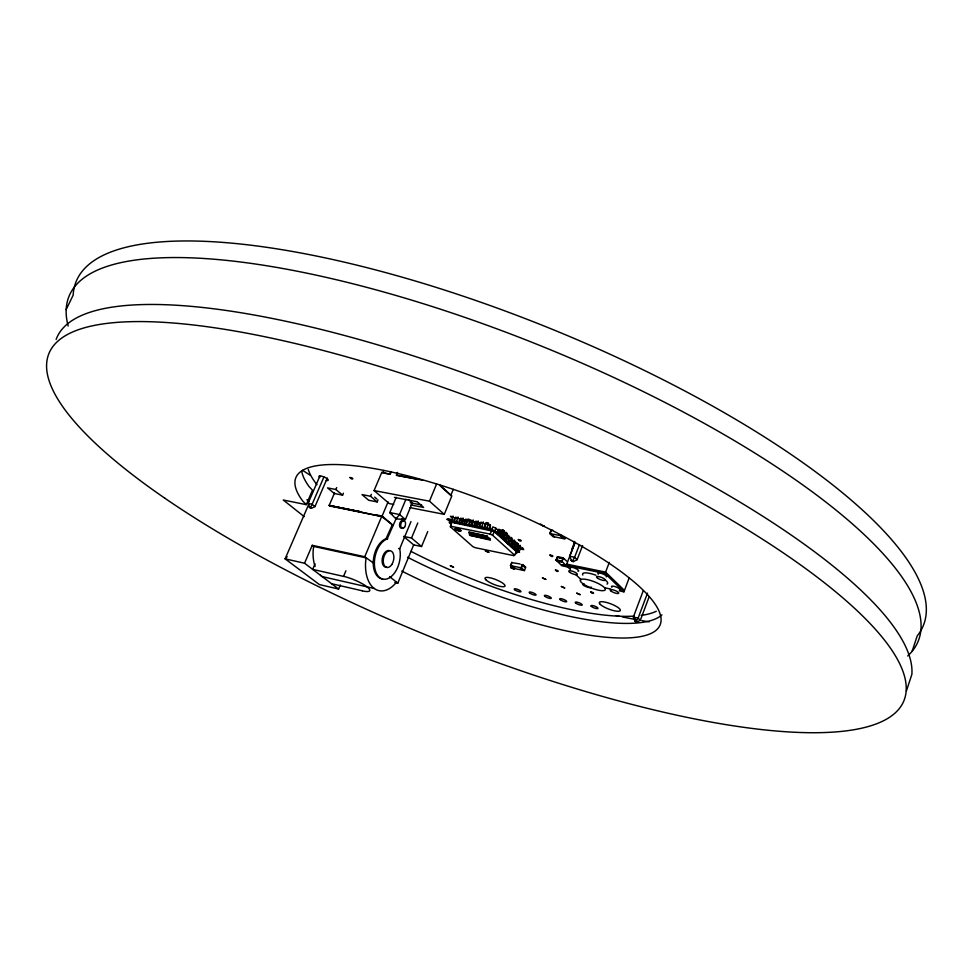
<?xml version="1.0" encoding="UTF-8"?>
<svg xmlns="http://www.w3.org/2000/svg" width="974" height="974" viewBox="0 0 974 974"><rect width="100%" height="100%" fill="white"/><g stroke="black" fill="none" stroke-linecap="round" stroke-linejoin="round"><path stroke-width="1.46" d="M452.033 520.262L452.046 521.516M450.414 526.824L451.4 522.356L450.414 526.824L472.816 546.597L475.239 547.705L513.858 555.643L517.011 552.185L494.378 531.524L451.218 522.198L450.451 522.807L452.727 519.726M340.303 584.997L338.599 589.039L304.545 563.228L312.24 545.318L313.677 546.426L313.251 549.409A32.203 20.101 -77.6 0 0 315.113 566.491M472.073 524.572L472.889 522.381M482.325 526.24L482.812 528.456L481.935 527.604A1.424 0.804 -78.8 0 1 481.838 526.289L482.629 524.012L480.754 522.247L483.141 522.709L484.955 524.365L484.224 526.751A1.424 0.804 -78.8 0 0 484.322 528.078L485.21 528.931L485.259 523.683M487.438 527.251L487.925 529.466L487.049 528.614A1.424 0.804 -78.8 0 1 486.951 527.287L487.755 525.083L485.868 523.245L488.266 523.72L490.068 525.363L489.35 527.762A1.424 0.804 -78.8 0 0 489.447 529.089L490.324 529.941L490.385 524.682M488.084 525.631L488.169 524.56M457.037 521.248L457.11 522.113M462.053 522.247L462.126 523.099M462.711 520.64L462.796 519.58M467.751 521.626L467.837 520.566M912.139 651.216L917.204 635.925A457.183 134.923 22.1 0 0 546.95 327.154A457.183 134.923 22.1 0 0 73.147 295.183L66.122 309.635M906.441 690.87L911.871 674.373A460.239 122.383 22.1 0 0 509.499 390.245A460.239 122.383 22.1 0 0 56.139 339.439M494.695 531.585L491.687 530.209L492.856 526.849L495.863 528.225L494.695 531.585L517.328 552.246L516.463 552.806L517.596 551.552L517.328 552.246M643.23 590.768L633.356 617.078L635.34 621.777L636.911 622.118L640.356 620.255L649.171 596.709M647.491 593.142L638.128 618.113L636.18 621.424L634.61 621.071M619.488 590.889L623.932 591.827L629.119 578.093M623.932 591.827L605.061 573.503L609.322 562.351M571.848 549.19L574.599 542.128M582.598 545.562L577.132 559.673L573.406 561.608L571.787 561.28L569.632 556.251L575.123 542.141M574.173 544.916L566.162 565.517L605.061 573.503M579.542 544.539L574.611 557.25L572.578 560.817L570.959 560.488M567.769 566.99L561.986 565.797L555.996 560.172L557.372 556.653L563.179 557.834L561.803 561.365L570.447 569.559M556.337 559.965L562.144 561.146C564.153 563.155 556.458 561.572 556.337 559.965L557.408 557.225L563.922 558.54L566.612 561.085M562.144 561.146L563.216 558.394M561.389 564.713L567.185 565.894L561.389 564.713L561.949 565.237M552.708 530.173L551.418 530.355L550.298 533.204L554.413 536.844L553.451 536.224M549.762 533.533L561.876 535.895L565.005 538.926L552.915 536.552L549.762 533.533L551.199 529.88M517.876 551.832L518.168 551.856A1.4 1.108 -47.5 0 0 519.337 551.138L520.36 549.007L523.683 549.64L522.661 547.753M514.978 568.195L510.96 565.297L512.007 562.668L520.031 563.934M522.283 564.81L525.266 567.513L521.26 564.591L522.283 564.81L521.248 567.452L520.067 567.611L523.196 569.924M524.426 570.594L521.443 567.891L522.782 564.506L525.765 567.209L524.426 570.594L513.468 568.28L510.461 565.602L511.813 562.217M511.289 545.781L511.009 546.475L512.592 546.755A1.4 1.108 -47.5 0 0 513.761 546.037L514.796 543.894L518.131 544.527L518.412 543.821M508.477 543.212L508.197 543.918L509.792 544.186A1.412 1.12 -47.5 0 0 510.96 543.468L511.922 541.349L515.331 541.946L514.296 540.034M513.809 549.032L515.392 549.312A1.4 1.108 -47.5 0 0 516.561 548.593L517.584 546.451L520.92 547.084L519.897 545.197M502.645 533.582L501.22 535.688M497.093 532.815L496.813 533.521L498.408 533.789A1.424 1.12 -47.5 0 0 499.589 533.058L500.636 530.891L504.008 531.512L504.288 530.806M499.966 535.432L499.686 536.138L501.281 536.406A1.424 1.12 -47.5 0 0 502.462 535.676L503.436 533.557L506.857 534.142L505.81 532.206L507.137 533.435M505.372 541.337L506.967 541.605A1.412 1.12 -47.5 0 0 508.136 540.874L509.183 538.732L512.519 539.365L511.484 537.441M374.381 563.751L364.751 556.738L381.698 516.476L393.252 525.497L382.1 516.074L388.078 501.914M499.126 532.583L499.906 530.733M504.008 531.512L502.949 529.576M483.141 522.709L483.433 522.003M488.266 523.72L488.558 523.014L486.16 522.539M475.068 521.674L475.02 526.91L474.143 526.057A1.412 0.804 -78.8 0 1 474.034 524.743L474.825 522.478L472.938 520.713L473.23 520.006M472.938 525.741L472.658 526.447L471.769 525.595A1.412 0.804 -78.8 0 1 471.659 524.28L472.451 522.015L470.564 520.25L472.938 520.713M480.158 522.673L480.109 527.92L479.22 527.068A1.424 0.804 -78.8 0 1 479.123 525.753L479.914 523.476L478.027 521.711L478.319 521.005M477.881 523.622L477.138 525.729L478.015 526.751M464.951 519.69L464.915 524.913L464.026 524.061A1.412 0.804 -78.8 0 1 463.916 522.746L464.708 520.493L462.82 518.728L463.1 518.034M462.845 523.744L462.565 524.438L461.676 523.598A1.412 0.804 -78.8 0 1 461.566 522.283L462.358 520.031L460.459 518.265L462.82 518.728M467.873 519.714L468.153 519.02C472.853 520.043 467.605 523.647 470.247 525.205L469.955 525.911L469.078 525.059A1.412 0.804 -78.8 0 1 468.969 523.744L469.736 521.419L467.873 519.714L465.499 519.252L467.398 521.017L466.607 523.282A1.412 0.804 -78.8 0 0 466.716 524.596L467.593 525.436L467.885 524.743M454.907 517.73L454.882 522.928L453.994 522.076A1.412 0.816 -78.8 0 1 453.884 520.761L454.675 518.521L452.764 516.756L453.056 516.062M451.218 522.198L451.498 521.504L491.967 529.503L494.987 530.879L516.865 550.882M459.923 518.704L459.886 523.915L458.998 523.062A1.412 0.804 -78.8 0 1 458.888 521.76L459.679 519.495L457.78 517.742L458.072 517.048M451.437 495.596L450.779 495.462L453.287 489.362M410.054 507.649L444.266 514.345L451.826 495.949L439.712 484.918M444.266 514.345L429.473 501.196L436.62 483.944M394.847 582.501L397.806 583.17L413.658 544.88L403.589 536.406L411.527 538.038L421.559 546.524L427.744 531.548M389.734 577.631L391.682 576.145A20.734 12.455 -77.7 0 0 400.095 551.028L399.693 548.776L410.991 521.589M411.527 538.038L417.785 522.953M405.927 499.26L399.547 514.516L395.98 518.911L389.795 512.58L396.187 497.385M386.021 538.719L392.108 525.254M395.931 519.093L387.165 538.963A20.734 12.455 -77.7 0 0 374.442 565.237A20.734 12.455 -77.7 0 0 389.734 577.619M416.909 479.159L396.649 475.422L397.368 472.39M396.649 475.422L397.672 472.999M378.009 499.954L377.182 501.902L370.534 496.253L371.374 494.281M393.703 504.447L389.235 503.57L374.077 490.567L381.784 472.39L390.245 474.241L391.268 471.818M383.853 470.454L382.831 472.865L381.784 472.39M315.028 563.873L312.666 569.388L343.542 576.389L345.904 570.813M389.831 473.875L390.854 471.453M334.581 492.856L329.163 505.445L329.918 506.054L382.831 516.707L329.175 505.421L329.918 506.054M343.432 493.197L342.604 495.121L335.86 489.508L336.7 487.572M319.813 476.225L308.015 503.448L310.085 508.051L311.424 508.318L314.979 506.59L327.325 478.003M304.241 516.658L283.227 499.991L306.25 504.654L312.496 490.202L309.05 486.55A195.957 51.025 22 0 1 301.709 471.185M309.111 503.485L285.114 558.845L319.411 584.583L338.599 589.039M323.916 477.004L312.118 504.276L310.487 507.564L309.148 507.296M451.047 526.313L490.129 534.117L491.87 530.38M514.564 555.18L492.637 535.262L494.378 531.524M516.914 552.502L516.768 552.794A1.388 0.767 -78.5 0 1 515.976 553.269L515.818 553.171M518.874 550.663L518.119 551.138M508.318 538.792L508.854 538.172M511.143 541.386L511.667 540.765M513.943 543.955L514.467 543.334M516.731 546.511L517.255 545.903M396.479 582.111L395.688 583.158A32.848 19.76 -77.7 0 1 374.211 588.442A32.848 19.76 -77.7 0 1 365.713 560.902L366.139 557.859L313.677 546.426M513.858 555.643L517.011 552.185M287.172 556.69L285.114 558.845L304.545 563.228M450.743 522.113L451.498 521.504M498.968 529.101L497.471 531.743L495.754 531.585L495.462 532.291L497.069 532.559A1.424 1.12 -47.5 0 0 498.25 531.828L499.297 529.661L502.669 530.282M504.654 538.098L502.815 538.038L502.535 538.744L504.13 539.012A1.412 1.12 -47.5 0 0 505.311 538.281L506.346 536.138L509.694 536.759L508.367 535.542L505.177 534.896L503.972 537.064A1.412 1.12 -47.5 0 1 502.803 537.794L501.208 537.526L501.488 536.82L503.193 536.978L504.946 534.239M507.527 536.966L506.03 539.584L504.325 539.426L504.045 540.12L505.64 540.4A1.412 1.12 -47.5 0 0 506.821 539.669L507.856 537.514L511.204 538.147M513.408 542.019L511.679 544.746L509.974 544.588L509.694 545.282L511.289 545.562A1.4 1.12 -47.5 0 0 512.458 544.831L513.554 542.676L516.829 543.322L518.131 544.527M502.572 531.573L500.466 534.263L498.627 534.202L498.347 534.909L499.942 535.189A1.424 1.12 -47.5 0 0 501.123 534.446L502.17 532.291L505.53 532.912M511.082 539.389L508.866 542.177L507.162 542.007L506.882 542.713L508.465 542.981A1.412 1.12 -47.5 0 0 509.646 542.25L510.68 540.107L514.016 540.74M516.683 544.539L514.601 547.205L512.774 547.144L512.494 547.838L514.089 548.119A1.4 1.108 -47.5 0 0 515.258 547.4L516.281 545.257L519.617 545.89M519.459 547.096L517.255 549.86L515.563 549.689L515.283 550.383L516.877 550.663A1.4 1.108 -47.5 0 0 518.034 549.945L519.057 547.814L522.393 548.447M396.235 475.056L422.692 480.231M384.316 473.145L388.76 473.961M374.077 490.567L429.473 501.196M543.054 525.729L544.186 525.948M394.446 497.385L417.201 501.78L423.653 507.442L410.882 504.958M544.028 526.362L540.375 524.012M410.261 502.779L421.608 504.982M335.86 489.508L327.532 487.889L334.301 493.501L342.604 495.121M370.534 496.253L361.987 494.585L368.659 500.234L377.182 501.902M561.657 535.42C558.321 534.58 563.276 539.365 564.786 538.439M452.764 516.756L450.426 516.305L452.338 518.058L451.546 520.299A1.4 0.816 -78.8 0 0 451.656 521.614L452.545 522.466M457.78 517.742L455.43 517.279L457.342 519.045L456.55 521.297A1.412 0.816 -78.8 0 0 456.648 522.6L457.549 523.452M478.027 521.711L475.653 521.248L477.528 523.001L476.736 525.278A1.412 0.804 -78.8 0 0 476.846 526.593L477.723 527.445M479.038 534.677L483.676 538.001M382.125 516.062L375.574 514.771M460.787 520.542L466.619 521.687M469.529 522.259L472.451 522.831M475.361 523.415L478.283 523.988M448.137 518.777L450.402 519.252M450.244 520.883L446.81 519.252L450.012 519.933L449.294 522.113A1.4 1.084 -48.4 0 0 449.72 523.16L451.242 523.501L451.522 522.807L450 522.332L450.694 519.58M505.421 534.19L507.576 534.616M471.513 533.168L469.139 532.571L471.513 533.168L474.947 536.248M401.629 518.765L405.391 519.519L412.306 502.949L408.435 499.565M513.882 541.97L517.109 542.615M490.251 539.462L469.626 535.176L469.018 531.914L487.45 536.248L473.62 533.472L477.236 536.711M470.722 532.888L475.251 536.309M308.015 503.448L312.118 504.276L314.979 506.59M569.632 556.251L574.611 557.25L577.132 559.673M563.776 558.93L557.408 557.225M516.585 551.576L519.519 552.319L517.815 550.748M555.996 560.172L561.803 561.365M566.698 564.141L605.597 572.103L624.456 590.439M386.556 538.598L387.701 538.829M413.658 544.88L421.559 546.524M510.461 565.602L521.443 567.891M604.708 587.772L610.625 589.027M398.561 548.532L399.693 548.776M312.24 545.318L364.751 556.738M390.744 576.864L389.6 576.608L397.806 583.17M374.333 588.527L322.199 576.596A32.203 20.101 -77.6 0 1 320.446 575.159M331.574 583.718L362.218 590.78M451.352 524.475L451.096 524.377A1.4 1.084 -48.4 0 1 450.658 523.659M490.129 534.117L492.637 535.262M310.487 507.564L311.424 508.318M306.883 499.723L309.208 501.598M391.755 514.248L389.795 512.58L399.547 514.516L405.391 519.519L395.98 518.911L395.675 517.571M374.698 497.117L376.901 499.005M473.206 535.895L471.392 534.276L472.743 535.797M469.809 535.335L490.348 540.107L490.141 538.683L486.209 536.114M474.18 533.703L477.613 536.784M482.008 537.672L478.648 534.811L481.692 537.599M479.975 537.258L476.505 534.385L479.634 537.198M510.96 565.297L513.955 567.988M484.455 535.773L487.877 538.853M484.139 535.7L485.04 536.516L483.116 536.138L487.56 538.792M480.632 535.006L484.054 538.086M440.114 485.758L450.779 495.462M495.863 528.225L498.067 530.246M500.271 532.254L503.558 535.286M514.564 545.367L517.864 548.386M575.817 574.623L581.186 579.688M634.841 618.49L633.356 617.078L638.128 618.113L640.356 620.255M572.578 560.817L573.406 561.608M636.18 621.424L636.911 622.118M306.25 504.654L302.756 501.05A196.431 49.552 22 0 1 468.421 494.585A196.431 49.552 22 0 1 657.852 628.547A196.431 49.552 22 0 1 401.799 571.081M661.955 614.874A195.957 51.025 22 0 1 407.534 557.25M591.048 586.981A4.541 1.169 21.1 0 1 585.52 586.433A4.541 1.169 21.1 0 1 584.047 583.791M611.903 587.298A4.59 1.193 20.9 0 1 613.267 586.19A4.59 1.193 20.9 0 1 618.794 588.259A4.59 1.193 20.9 0 1 619.342 590.086M598.292 574.185A4.651 1.23 21 0 1 601.944 573.589A4.651 1.23 21 0 1 606.339 576.876M582.805 575.062A13.405 3.506 21 0 1 595.942 575.232M604.623 579.591A13.405 3.506 21 0 1 607.021 584.12M570.533 568.463A4.602 1.205 21.2 0 1 571.787 567.294A4.602 1.205 21.2 0 1 577.326 569.376A4.602 1.205 21.2 0 1 577.984 571.251M656.281 611.246A192.572 50.77 22 0 1 641.148 615.41M634.111 616.104A192.572 50.77 22 0 1 410.918 551.345M316.952 484.675A192.572 50.77 22 0 1 308.259 469.395M319.776 477.491A5.053 1.303 23.3 0 1 320.97 476.006A5.053 1.303 23.3 0 1 327.471 478.952A5.053 1.303 23.3 0 1 326.266 480.426M575.378 543.553A4.152 1.144 21.2 0 1 574.234 541.459M457.281 528.358A3.105 0.804 22.2 0 1 460.848 530.306A3.105 0.804 22.2 0 1 458.827 530.611A3.105 0.804 22.2 0 1 455.272 528.675M382.563 578.97A20.722 12.455 -77.7 0 1 373.359 560.293A20.722 12.455 -77.7 0 1 386.021 538.732M386.812 567.233A8.547 5.138 -77.7 0 1 382.258 558.589A8.547 5.138 -77.7 0 1 389.43 550.566M402.932 527.482A3.92 2.35 -78.5 0 1 399.839 526.788A3.92 2.35 -78.5 0 1 400.667 521.565A3.92 2.35 -78.5 0 1 403.906 521.358M343.445 576.316A18.189 3.957 22.7 0 1 366.894 586.725A18.189 3.957 22.7 0 1 362.352 590.877M68.156 326.01A458.279 131.6 22.1 0 1 525.826 339.877A458.279 131.6 22.1 0 1 907.683 655.965M649.122 621.838A315.552 89.693 22.1 0 1 641.817 620.621M635.876 619.561A315.552 89.693 22.1 0 1 622.301 616.907M619.245 616.274A315.552 89.693 22.1 0 1 616.189 615.629M309.976 475.105A314.821 91.97 22.1 0 1 302.634 470.308M349.97 477.479C351.967 480.803 355.388 478.051 349.97 477.479M450.378 565.772L453.543 567.197L450.378 565.772M485.442 550.858L488.765 552.368L485.442 550.858M518.363 539.547C519.848 542.725 524.097 540.205 518.363 539.547M510.729 567.562L514.004 569.047L510.729 567.562M549.981 555.034C551.357 558.126 555.74 555.716 549.981 555.034M555.448 569.985C556.787 572.968 561.073 570.691 555.448 569.985M542.469 577.923L545.757 579.408L542.469 577.923M561.389 586.494L564.664 587.979L561.389 586.494M576.791 593.178L580.066 594.664L576.791 593.178M590.816 591.973C592.046 594.834 596.429 592.691 590.816 591.973M361.378 511.922L329.163 505.445L361.378 511.922M165.008 498.323A461.384 118.865 22.1 0 0 888.921 717.692A461.384 118.865 22.1 0 0 376.013 365.433A461.384 118.865 22.1 0 0 165.008 498.323M611.197 591.218A4.59 1.193 20.9 0 0 618.539 593.409A4.59 1.193 20.9 0 0 613.681 590.025A4.59 1.193 20.9 0 0 611.197 591.218M597.586 578.166A4.651 1.218 21 0 0 605.012 580.358A4.651 1.218 21 0 0 600.045 576.9A4.651 1.218 21 0 0 597.586 578.166M569.827 572.408A4.602 1.205 21.2 0 0 577.144 574.575A4.602 1.205 21.2 0 0 572.164 571.129A4.602 1.205 21.2 0 0 569.827 572.408M583.243 583.925A13.429 3.47 21 0 0 604.647 590.329A13.429 3.47 21 0 0 590.354 580.407A13.429 3.47 21 0 0 583.243 583.925M600.313 604.416A11.25 2.825 20.9 0 0 618.539 611.27A11.25 2.825 20.9 0 0 610.661 603.783A11.25 2.825 20.9 0 0 600.313 604.416M486.245 580.151A10.751 2.605 21.8 0 0 503.619 586.713A10.751 2.605 21.8 0 0 495.182 579.335A10.751 2.605 21.8 0 0 486.245 580.151M544.77 596.222A3.689 0.901 21.4 0 0 550.748 598.474A3.689 0.901 21.4 0 0 547.972 595.978A3.689 0.901 21.4 0 0 544.77 596.222M560.099 599.57A3.713 0.913 21.3 0 0 566.113 601.835A3.713 0.913 21.3 0 0 563.374 599.327A3.713 0.913 21.3 0 0 560.099 599.57M514.589 589.647A3.652 0.889 21.6 0 0 520.481 591.875A3.652 0.889 21.6 0 0 517.669 589.392A3.652 0.889 21.6 0 0 514.589 589.647M529.588 592.923A3.677 0.889 21.5 0 0 535.53 595.163A3.677 0.889 21.5 0 0 532.741 592.667A3.677 0.889 21.5 0 0 529.588 592.923M591.291 606.352A3.762 0.937 21 0 0 597.379 608.653A3.762 0.937 21 0 0 594.676 606.132A3.762 0.937 21 0 0 591.291 606.352M575.61 602.943A3.738 0.925 21.1 0 0 581.661 605.219A3.738 0.925 21.1 0 0 578.946 602.711A3.738 0.925 21.1 0 0 575.61 602.943M455.881 529.686A3.105 0.804 22.2 0 0 460.714 531.11A3.105 0.804 22.2 0 0 457.147 528.712A3.105 0.804 22.2 0 0 455.881 529.686M391.84 564.47A8.547 5.126 -77.7 0 0 390.574 550.809A8.547 5.126 -77.7 0 0 383.281 562.047A8.547 5.126 -77.7 0 0 391.84 564.47M404.612 527.044A3.92 2.338 -78.5 0 0 404.04 520.725A3.92 2.338 -78.5 0 0 400.728 525.838A3.92 2.338 -78.5 0 0 404.612 527.044"/></g></svg>
